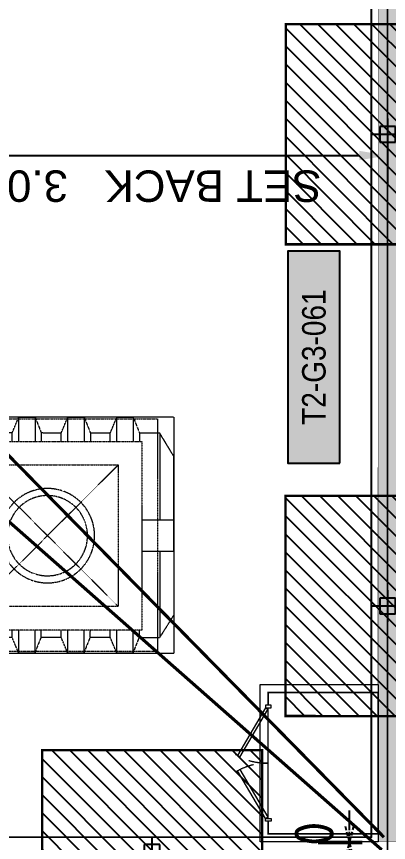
# Model space of a CAD drawing. Header units: centimetres. Extents: x -6122352 to 7132207, y -1694241 to 1947892.
# Drawn here: x 198910 to 201279, y -108418 to -103165 of the extents above; entities that cross this region are included whole.
import ezdxf
from ezdxf.enums import TextEntityAlignment as Align

# ---------------------------------------------------------------- set-up
doc = ezdxf.new("R2010")
doc.units = ezdxf.units.CM
doc.header["$MEASUREMENT"] = 0
doc.header["$PDMODE"] = 66
doc.header["$PDSIZE"] = 100
for name, pattern in [('2. HG-ST XR COL 3A (5V 7V 9V 11V - GF (4M & 5D-E)$0$HIDDEN', [0.375, 0.25, -0.125]), ('HIDDEN', [0.375, 0.25, -0.125]), ('LTH-4G-M-XR-GROUND FLOOR PLAN$0$HIDDEN2', [0.1875, 0.125, -0.0625])]:
    doc.linetypes.add(name, pattern=pattern)
doc.layers.add('08-Compound Wall-2', color=6, linetype='Continuous', lineweight=25, true_color=0xff00ff)
doc.layers.add('23585-XR-AR-DAMAC PLOT LIMITS$0$1-End units', color=7, linetype='Continuous', lineweight=5, true_color=0xf8991e)
for name, color, linetype in [('@MI-FOOTINGS', 7, 'Continuous'), ('@MI-REF LAYER', 7, 'Continuous'), ('@MI-TYPE-02', 6, 'Continuous'), ('CTECH-Text 2.5mm', 2, 'Continuous'), ('PANEL-TAGS', 7, 'Continuous'), ('VD-WS-TEXT', 8, 'Continuous'), ('VD-WS-WATER TANK', 7, 'Continuous')]:
    doc.layers.add(name, color=color, linetype=linetype)
doc.layers.add('A-ANNO-TEXT', color=3, linetype='Continuous', lineweight=25)
doc.layers.add('LTH-4G-M-XR-GROUND FLOOR PLAN$0$1717 X Water Tank Location_5B$0$00 Line 2', color=6, linetype='Continuous', lineweight=13)
doc.layers.add('LTH-4G-M-XR-GROUND FLOOR PLAN$0$PDF_Geometry', color=7, linetype='Continuous', true_color=0xcccccc)
doc.styles.add('DIMTEXT', font='romans.shx', dxfattribs={"width": 0.8})
doc.styles.add('PANELTAG_STYLE', font='arial.ttf')
doc.styles.add('Schueco-BEMSTIL', font='isocpeur.ttf', dxfattribs={"width": 0.9})
doc.styles.get("Standard").update_dxf_attribs({"font": 'arial.ttf'})
doc.dimstyles.new('DIM-25', dxfattribs={"dimscale": 25, "dimtxt": 2.5, "dimasz": 2.5, "dimexe": 1.25, "dimexo": 0.625, "dimgap": 1, "dimtad": 1, "dimdec": 0, "dimdsep": 46, "dimtxsty": 'DIMTEXT', "dimblk": 'AROW', "dimcen": 2.5, "dimse1": 1, "dimse2": 1, "dimclrd": 1, "dimclre": 1, "dimclrt": 2, "dimadec": 0, "dimazin": 0, "dimtfac": 1, "dimtdec": 0, "dimtmove": 0, "dimatfit": 3, "dimfxl": 1, "dimarcsym": 0})
doc.dimstyles.new('MI- JWC-TXT-2.5 MM', dxfattribs={"dimscale": 1.5, "dimtxt": 2.5, "dimasz": 1, "dimexe": 2, "dimexo": 1, "dimgap": 1, "dimtad": 1, "dimdec": 0, "dimdsep": 46, "dimtxsty": 'Schueco-BEMSTIL', "dimblk": 'OPEN30', "dimcen": 0, "dimdle": 2, "dimclrd": 140, "dimclre": 8, "dimclrt": 40, "dimadec": 0, "dimazin": 2, "dimtfac": 1, "dimtdec": 0, "dimtix": 1, "dimtmove": 2, "dimatfit": 3, "dimldrblk": 'OPEN', "dimfxl": 2, "dimlwd": -1, "dimlwe": -1, "dimarcsym": 0})
doc.dimstyles.get("Standard").update_dxf_attribs({"dimtxt": 5, "dimasz": 0.5, "dimexe": 0.18, "dimexo": 0.0625, "dimgap": 0.09, "dimtad": 0, "dimtih": 1, "dimtoh": 1, "dimdec": 0, "dimzin": 0, "dimdsep": 46, "dimtxsty": 'Standard', "dimcen": 0.09, "dimadec": 0, "dimazin": 0, "dimtfac": 1, "dimtdec": 0, "dimtofl": 0, "dimtmove": 0, "dimatfit": 3, "dimfxl": 1, "dimtolj": 1, "dimtzin": 0, "dimarcsym": 0})

# ---------------------------------------------------------------- blocks, each defined once
blk = doc.blocks.new('23585-XR-AR-BOUNDARY WALLS AND SETBACKS')
at = {"layer": '08-Compound Wall-2'}
blk.add_lwpolyline([(496545.2942134548, 2768939.473959669), (496562.9158801445, 2768923.328117771), (496568.9635689847, 2768929.928655439), (496573.0169715791, 2768934.352258272), (496577.0705717183, 2768938.776058423), (496581.1239700586, 2768943.199856612), (496585.1773700582, 2768947.623656611), (496589.2307700578, 2768952.047456612), (496593.2841700584, 2768956.471256611), (496597.3375700579, 2768960.895056612), (496601.3909715799, 2768965.318658272), (496607.5050130368, 2768971.991327045), (496589.8835430788, 2768988.137370344)], dxfattribs=at)
blk = doc.blocks.new('A$C9d9485f6')
at = {"layer": 'A-ANNO-TEXT', "rotation": 312.4881850805905}
blk.add_blockref('23585-XR-AR-BOUNDARY WALLS AND SETBACKS', (-2377088.534775567, -1504219.252137818), dxfattribs=at)
blk = doc.blocks.new('23585-XR-AR-DAMAC PLOT LIMITS')
at = {"layer": '23585-XR-AR-DAMAC PLOT LIMITS$0$1-End units', "color": 251, "true_color": 0x636466}
for points in [[(496607.6463000001, 2768971.997500001), (496589.9511000002, 2768988.211100001), (496596.1328999996, 2768994.9575), (496613.8277000003, 2768978.743899999)], [(496601.4647000004, 2768965.2511), (496583.7697000001, 2768981.4649), (496589.9511000002, 2768988.211100001), (496607.6463000001, 2768971.997500001)]]:
    blk.add_lwpolyline(points, close=True, dxfattribs=at)
blk = doc.blocks.new('A$Cf093b529')
at = {"layer": 'A-ANNO-TEXT'}
blk.add_blockref('23585-XR-AR-DAMAC PLOT LIMITS', (-495391.9901121984, -2768603.441896566), dxfattribs=at)
blk = doc.blocks.new('A$Cd086fac5')
at = {"color": 1, "true_color": 0xeb0000, "const_width": 0.007999999999999997}
blk.add_lwpolyline([(45.14781721727923, 0.0001981779932975769), (39.14809495629743, 0.0001858281902968884), (33.14809012319893, 0.0001858279574662447), (27.14808528870344, 0.0001858258619904518), (21.14808045653626, 0.0001858251634985209), (15.1480756229721, 0.0001858228351920843), (9.148070790339261, 0.0001858219038695097), (0.0007126121781766415, 0.0003956460859626532), (0, 24.00030455924571), (9.148218244779855, 24.00034026848152), (15.14822307648137, 24.00034026918001), (21.14822791097686, 24.00034027267247), (27.14808528358117, 24.00020515965298), (33.14822523109615, 24.00005770241842), (39.14823006419465, 24.00005770241842), (45.14808743773028, 23.9999225914944), (54.29814857942984, 24.0000193330925), (54.29814858501777, -4.656612873077393e-10)], close=True, dxfattribs=at)
blk = doc.blocks.new('AROW')
at = {"color": 1, "ltscale": 100}
for p, q in [((0, 0), (-3, 0)), ((-1.455191522836685e-11, -1), (-1.455191522836685e-11, 1))]:
    blk.add_line(p, q, dxfattribs=at)
blk.add_solid([(-1.279999999998836, 0.2133333333331393), (-1.279999999998836, -0.2133333333331393), (0, 0)], dxfattribs=at)
blk = doc.blocks.new('*D426')
at = {"layer": 'CTECH-Text 2.5mm', "color": 8, "lineweight": -2, "ltscale": 10, "transparency": 16777216}
blk.add_line((0.1000000000465661, -0.1673677310562148), (0.8999999999534338, -0.1673677310562148), dxfattribs=at)
at = {"layer": 'Defpoints', "color": 0, "ltscale": 10, "transparency": 16777216}
for p in [(0.05000000004656613, 2.504093572497368e-07), (0.9499999999534339, 4.757888382067517e-06), (0.9499999999534339, -0.1673677310562148)]:
    blk.add_point(p, dxfattribs=at)
at = {"layer": 'CTECH-Text 2.5mm', "color": 8, "lineweight": -2, "ltscale": 10, "transparency": 16777216, "xscale": 0.05, "yscale": 0.05, "zscale": 0.05, "rotation": 180}
blk.add_blockref('AROW', (0.05000000004656612, -0.1673677310562148), dxfattribs=at)
at = {"layer": 'CTECH-Text 2.5mm', "color": 8, "lineweight": -2, "ltscale": 10, "transparency": 16777216, "xscale": 0.05, "yscale": 0.05, "zscale": 0.05}
blk.add_blockref('AROW', (0.9499999999534339, -0.1673677310562148), dxfattribs=at)
at = {"layer": 'CTECH-Text 2.5mm', "color": 8, "ltscale": 10, "transparency": 16777216, "insert": (0.5, -0.1123677310562148), "char_height": 0.09, "attachment_point": 5, "style": 'DIMTEXT'}
blk.add_mtext('900', dxfattribs=at)
blk = doc.blocks.new('*D425')
at = {"layer": 'CTECH-Text 2.5mm', "color": 8, "lineweight": -2, "ltscale": 10, "transparency": 16777216}
blk.add_line((0.8453000504635987, -0.6499952435726302), (0.8453000504635986, -0.04999524211161797), dxfattribs=at)
at = {"layer": 'Defpoints', "color": 0, "ltscale": 10, "transparency": 16777216}
for p in [(0.8453000504635986, 4.757888382050682e-06), (0.9499999999534343, 4.757888382067519e-06), (0.9500035058008511, -0.6999952435726302)]:
    blk.add_point(p, dxfattribs=at)
at = {"layer": 'CTECH-Text 2.5mm', "color": 8, "lineweight": -2, "ltscale": 10, "transparency": 16777216, "xscale": 0.05, "yscale": 0.05, "zscale": 0.05}
for p, rotation in [((0.8453000504635986, 4.757888382050682e-06), 90), ((0.8453000504635987, -0.6999952435726302), 270)]:
    blk.add_blockref('AROW', p, dxfattribs=dict(at, rotation=rotation))
at = {"layer": 'CTECH-Text 2.5mm', "color": 8, "ltscale": 10, "transparency": 16777216, "insert": (0.7903000504635983, -0.3499952428421242), "char_height": 0.09, "attachment_point": 5, "rotation": 90, "style": 'DIMTEXT'}
blk.add_mtext('700', dxfattribs=at)
blk = doc.blocks.new('WATER TANK-5G')
at = {"layer": 'VD-WS-WATER TANK', "color": 8, "linetype": 'HIDDEN', "lineweight": 0}
for p, q in [((-1250.001134479477, 750), (-1250.001134479477, -750)), ((-1250.001134479477, 750), (1250.001134479473, 750.0000000000073)), ((1250.001134479473, -750), (1250.001134479473, 750.0000000000073)), ((-1250.001134479477, 506.4072882397741), (-1159.487943448941, 649.9912085523538)), ((-1030.317381363468, 650.118273375927), (-1159.487943448941, 649.9912085523538)), ((-1030.33501070099, 650.0762170843009), (-1159.487943448028, 649.9912085537726)), ((-1159.487943448046, 104.2622760417398), (-1159.487943448046, 649.9912085537726)), ((-717.8173813634676, 650.3836400512264), (-846.9879434489412, 650.2565752276532)), ((-534.4881051635202, 650.3415837596003), (-405.3350107009901, 650.3415837596003)), ((-92.8350107009901, 650.2726107480521), (-221.9875152446839, 650.0289267772132)), ((219.6649892990063, 650.341583759604), (90.51189483647977, 650.341583759604)), ((532.1649892990099, 650.341583759604), (403.0118948364761, 650.341583759604)), ((844.6649892990099, 650.2327025967206), (715.5119202089954, 649.9890175606997)), ((1030.317381363468, 650.118273375927), (1159.487943448941, 649.9912085523538)), ((1030.33501070099, 650.0762170843009), (1159.487943448028, 649.9912085537726)), ((1159.487943448046, 104.2622760417398), (1159.487943448046, 649.9912085537726)), ((1250.001134479477, 506.4072882397704), (1159.487943448941, 649.9912085523538)), ((-1250.001134479477, 6.407288239774061), (-1250.001134479477, 506.4072882397741)), ((1250.001134479477, 6.407288239770423), (1250.001134479477, 506.4072882397704)), ((1250.001134479477, 6.407288239770423), (1250.001134479477, 506.4072882397704)), ((-1250.001134479477, 104.2622760417398), (-1250.001134479477, -97.85498780196576)), ((1250.001134479477, 104.2622760417398), (1250.001134479477, -97.85498780196576)), ((-1250.001134479477, 0), (-1250.001134479477, -500)), ((1250.001134479477, 0), (1250.001134479477, -500)), ((1250.001134479477, 0), (1250.001134479477, -500)), ((-1159.487943448941, -649.9666942819531), (-1159.487943448941, -97.85498780196576)), ((1159.487943448941, -649.4147271805778), (1159.487943448941, -97.85498780196576)), ((-1250.001134479477, -500), (-1159.487943448941, -649.9666942819531)), ((1250.001134479477, -500), (1159.487943448941, -649.4147271805778)), ((-1030.223625636183, -649.9259563589003), (-1159.487943448941, -649.9666942819531)), ((-717.8350107009901, -649.6186603031856), (-844.7006966823719, -649.7434578247448)), ((-532.1672582579631, -649.658416240407), (-405.3350107009901, -649.658416240407)), ((-92.80631768378589, -649.7273351141848), (-219.6666766012822, -649.9666942819567)), ((219.7076385924483, -649.7608572367899), (92.83288166340208, -649.7608572367899)), ((532.1649892990099, -649.4191101129363), (405.3327417420296, -649.6584162404033)), ((532.309836432134, -650.0063302019917), (532.1649892990099, -650.0066034984702)), ((844.6644062974592, -648.9922756636443), (717.8321587404789, -649.2315817911112)), ((1159.487943448941, -649.4147271805778), (1030.332741742033, -649.6584162404033)), ((1250.001134479473, -750), (-1250.001134479477, -750))]:
    blk.add_line(p, q, dxfattribs=at)
at = {"layer": 'VD-WS-WATER TANK', "color": 8, "linetype": 'HIDDEN', "lineweight": 0, "ltscale": 0.2}
for p, q in [((-5.37315663082699, 453.5452278794874), (894.6268433691729, -446.4547721205125)), ((894.626843369173, 453.5452278794874), (-5.373156630826884, -446.4547721205125))]:
    blk.add_line(p, q, dxfattribs=at)
at = {"layer": 'VD-WS-WATER TANK', "color": 8, "linetype": 'HIDDEN', "lineweight": 0}
for points in [[(-885.4456683969838, 104.2622760417325), (-886.4425025576202, 750.0000000000036), (-988.5597664013294, 750.0000000000036), (-1030.33501070099, 650.3415837596003), (-1030.33501070099, 104.2622760417325)], [(-988.5597664013294, 750.0000000000036), (-988.5597664013294, 104.2622760417325)], [(-846.0192791284171, 104.2622760417325), (-846.9881051635202, 650.3415837596003), (-886.4425025576202, 750.0000000000036)], [(-572.9456683969838, 104.2622760417362), (-573.9425025576202, 750.0000000000036), (-676.0597664013294, 750.0000000000036), (-717.8350107009901, 650.3415837596003), (-717.8350107009901, 104.2622760417362)], [(-676.0597664013294, 750.0000000000036), (-676.0597664013294, 104.2622760417362)], [(-533.5192791284171, 104.2622760417362), (-534.4881051635202, 650.3415837596003), (-573.9425025576202, 750.0000000000036)], [(-260.4456683969838, 104.2622760417362), (-261.4425025576202, 750.0000000000036), (-363.5597664013294, 750.0000000000036), (-405.3350107009901, 650.3415837596003), (-405.3350107009901, 104.2622760417362)], [(-363.5597664013294, 750.0000000000036), (-363.5597664013294, 104.2622760417362)], [(-221.0192791284171, 104.2622760417362), (-221.9881051635202, 650.3415837596003), (-261.4425025576202, 750.0000000000036)], [(51.26144853215979, 603.5452278794874), (51.05749744237983, 750.0000000000073), (-51.0597664013294, 750.0000000000073), (-92.8350107009901, 650.341583759604), (-92.8350107009901, 603.5452278794874)], [(-51.0597664013294, 750.0000000000073), (-51.0597664013294, 603.5452278794874)], [(90.57860255815893, 603.5452278794874), (90.51189483647977, 650.341583759604), (51.05749744237983, 750.0000000000073)], [(363.7614485321561, 603.5452278794874), (363.5574974423762, 750.0000000000073), (261.440233598667, 750.0000000000073), (219.6649892990063, 650.341583759604), (219.6649892990063, 603.5452278794874)], [(261.440233598667, 750.0000000000073), (261.440233598667, 603.5452278794874)], [(403.0786025581553, 603.5452278794874), (403.0118948364761, 650.341583759604), (363.5574974423762, 750.0000000000073)], [(676.2621950155126, 603.5452278794874), (676.0574974423798, 750.0000000000073), (573.9402335986706, 750.0000000000073), (532.1649892990099, 650.341583759604), (532.1649892990099, 603.5452278794874)], [(573.9402335986706, 750.0000000000073), (573.9402335986706, 603.5452278794874)], [(715.578602558159, 603.5452278794874), (715.5118948364798, 650.341583759604), (676.0574974423798, 750.0000000000073)], [(988.7835816781612, 603.5452278794874), (988.5574974423798, 750.0000000000073), (886.4402335986706, 750.0000000000073), (844.6649892990099, 650.341583759604), (844.6649892990099, 603.5452278794874)], [(886.4402335986706, 750.0000000000073), (886.4402335986706, 603.5452278794874)], [(1028.094918542531, 603.5452278794874), (1028.01189483648, 650.341583759604), (988.5574974423798, 750.0000000000073)], [(-155.373156630827, 104.2622760417398), (-1250.001134479477, 104.2622760417398), (-1250.001134479477, -97.85498780196576), (-155.373156630827, -97.85498780196576)], [(1044.626843369173, -97.85498780196576), (1250.001134479473, -97.85498780196576), (1250.001134479473, 104.2622760417398), (1044.626843369173, 104.2622760417398)], [(-1030.33501070099, -97.85498780197304), (-1030.33501070099, -649.658416240407), (-988.5597664013294, -750.0000000000036), (-884.1216556521795, -750.0000000000036), (-844.6672582579631, -649.658416240407), (-845.6347846805875, -97.85498780197304)], [(-988.5597664013294, -97.85498780197304), (-988.5597664013294, -750.0000000000036)], [(-884.1216556521795, -750.0000000000036), (-885.1173801805053, -97.85498780197304)], [(-717.8350107009901, -97.8549878019694), (-717.8350107009901, -649.658416240407), (-676.0597664013294, -750.0000000000036), (-571.6216556521795, -750.0000000000036), (-532.1672582579631, -649.658416240407), (-533.1347846805875, -97.8549878019694)], [(-676.0597664013294, -97.8549878019694), (-676.0597664013294, -750.0000000000036)], [(-571.6216556521795, -750.0000000000036), (-572.6173801805053, -97.8549878019694)], [(-405.3350107009901, -97.8549878019694), (-405.3350107009901, -649.658416240407), (-363.5597664013294, -750.0000000000036), (-259.1216556521795, -750.0000000000036), (-219.6672582579631, -649.658416240407), (-220.6347846805875, -97.8549878019694)], [(-363.5597664013294, -97.8549878019694), (-363.5597664013294, -750.0000000000036)], [(-259.1216556521795, -750.0000000000036), (-260.1173801805053, -97.8549878019694)], [(-92.8350107009901, -596.4547721205126), (-92.8350107009901, -649.6584162404033), (-51.0597664013294, -750), (53.37834434781689, -750), (92.83274174203325, -649.6584162404033), (92.76007233241864, -596.4547721205126)], [(-51.0597664013294, -596.4547721205126), (-51.0597664013294, -750)], [(53.37834434781689, -750), (53.17005371042653, -596.4547721205126)], [(219.6649892990063, -596.4547721205126), (219.6649892990063, -649.6584162404033), (261.440233598667, -750), (365.8783443478133, -750), (405.3327417420296, -649.6584162404033), (405.260072332415, -596.4547721205126)], [(261.440233598667, -596.4547721205126), (261.440233598667, -750)], [(365.8783443478133, -750), (365.6700537104251, -596.4547721205126)], [(532.1649892990099, -596.4547721205126), (532.1649892990099, -649.6584162404033), (573.9402335986706, -750), (678.3783443478205, -750), (717.8327417420369, -649.6584162404033), (717.7600723324223, -596.4547721205126)], [(573.9402335986706, -596.4547721205126), (573.9402335986706, -750)], [(678.3783443478205, -750), (678.1694037942582, -596.4547721205126)], [(844.6649892990063, -596.4547721205126), (844.6649892990063, -649.6584162404033), (886.440233598667, -750), (990.8783443478169, -750), (1030.332741742033, -649.6584162404033), (1030.239455022863, -596.4547721205126)], [(886.440233598667, -596.4547721205126), (886.440233598667, -750)], [(990.8783443478169, -750), (990.6439045426397, -596.4547721205126)]]:
    blk.add_lwpolyline(points, dxfattribs=at)
at = {"layer": 'VD-WS-WATER TANK', "color": 8, "linetype": 'HIDDEN', "lineweight": 0, "ltscale": 0.2}
for points in [[(-255.373156630827, -739.6584162404033), (1144.626843369173, -739.6584162404033), (1144.626843369173, 740.341583759604), (-255.373156630827, 740.341583759604)], [(-155.373156630827, -596.4547721205126), (1044.626843369173, -596.4547721205126), (1044.626843369173, 603.5452278794874), (-155.373156630827, 603.5452278794874)], [(-5.373156630826998, -446.4547721205126), (894.626843369173, -446.4547721205126), (894.626843369173, 453.5452278794874), (-5.373156630826998, 453.5452278794874)]]:
    blk.add_lwpolyline(points, close=True, dxfattribs=at)
at = {"layer": 'VD-WS-WATER TANK', "color": 8, "linetype": 'HIDDEN', "lineweight": 0}
for radius in [300, 255]:
    blk.add_circle((444.626843369173, 3.545227879487356), radius, dxfattribs=at)
blk = doc.blocks.new('*D438')
at = {"color": 0, "lineweight": -2, "transparency": 16777216}
for p, q in [((494371.0673671335, 2767879.889096236), (494371.0673671335, 2767880.219745553)), ((494374.0672270683, 2767879.864714728), (494374.0672270683, 2767880.219745553)), ((494373.8872270683, 2767880.039745553), (494371.2473671335, 2767880.039745553))]:
    blk.add_line(p, q, dxfattribs=at)
at = {"color": 0, "transparency": 16777216}
for points in [[(494371.2473671335, 2767880.069745553), (494371.2473671335, 2767880.009745553), (494371.0673671335, 2767880.039745553)], [(494373.8872270683, 2767880.069745553), (494373.8872270683, 2767880.009745553), (494374.0672270683, 2767880.039745553)]]:
    blk.add_solid(points, dxfattribs=at)
at = {"layer": 'Defpoints', "color": 0, "transparency": 16777216}
for p in [(494371.0673671335, 2767880.039745553), (494371.0673671335, 2767879.826596236), (494374.0672270683, 2767879.802214728)]:
    blk.add_point(p, dxfattribs=at)
at = {"color": 0, "transparency": 16777216, "insert": (494372.5672971009, 2767880.233224407), "char_height": 0.2, "attachment_point": 5}
blk.add_mtext('\\A1;SET BACK   3.00', dxfattribs=at)
blk = doc.blocks.new('*D444')
at = {"color": 0, "lineweight": -2, "transparency": 16777216}
for p, q in [((494317.2310000072, 2767879.441288424, 5.55048642961565e-09), (494317.2310000072, 2767879.779324942, 5.55048642961565e-09)), ((494320.2308831258, 2767879.42447154, 5.55048642961565e-09), (494320.2308831258, 2767879.779324942, 5.55048642961565e-09)), ((494320.0508831258, 2767879.599324942, 5.55048642961565e-09), (494317.4110000072, 2767879.599324942, 5.55048642961565e-09))]:
    blk.add_line(p, q, dxfattribs=at)
at = {"color": 0, "transparency": 16777216}
for points in [[(494317.4110000072, 2767879.629324941, 5.55048642961565e-09), (494317.4110000072, 2767879.569324942, 5.55048642961565e-09), (494317.2310000072, 2767879.599324942, 5.55048642961565e-09)], [(494320.0508831258, 2767879.629324941, 5.55048642961565e-09), (494320.0508831258, 2767879.569324942, 5.55048642961565e-09), (494320.2308831258, 2767879.599324942, 5.55048642961565e-09)]]:
    blk.add_solid(points, dxfattribs=at)
at = {"layer": 'Defpoints', "color": 0, "transparency": 16777216}
for p in [(494317.2310000072, 2767879.599324942, 5.55048642961565e-09), (494317.2310000072, 2767879.378788424, -1.240235018796274e-08), (494320.2308831258, 2767879.36197154)]:
    blk.add_point(p, dxfattribs=at)
at = {"color": 0, "transparency": 16777216, "insert": (494318.7309415665, 2767879.792803796, 5.55048642961565e-09), "char_height": 0.2, "attachment_point": 5}
blk.add_mtext('\\A1;SET BACK   3.00', dxfattribs=at)
blk = doc.blocks.new('T2-FOOTING PLAN')
at = {"layer": '@MI-FOOTINGS', "transparency": 33554679}
h = blk.add_hatch(dxfattribs=at)
h.set_pattern_fill('ANSI31', color=8, scale=650)
h.set_pattern_definition([(45, (0, 0), (-57.45242597140699, 57.45242597140699), [])])
h.paths.add_polyline_path([(-700, 650), (700, 650), (700, -650), (-700, -650)])
at = {"layer": '@MI-FOOTINGS', "color": 160, "true_color": 0x3340f0, "const_width": 15}
blk.add_lwpolyline([(-700, 650), (700, 650), (700, -650), (-700, -650)], close=True, dxfattribs=at)
at = {"layer": '@MI-FOOTINGS', "color": 30}
blk.add_point((0, 0), dxfattribs=at)
blk = doc.blocks.new('T2-PARTITION WALL')
at = {"layer": '@MI-TYPE-02'}
h = blk.add_hatch(color=256, dxfattribs=at)
h.dxf.hatch_style = 1
h.paths.add_polyline_path([(-71.02508106571622, -42098.55009387963), (-68.87369340774603, -48000.4032188518), (51.12629905209178, -48000.44575863145), (48.97491139412159, -42098.59263365931)])
h.paths.add_polyline_path([(-68.89454710215796, -36088.55047151487), (-71.02153608424123, -42088.55009450795), (48.97845637565479, -42088.5926342876), (51.10544535767986, -36088.59301129446)])
h.paths.add_polyline_path([(-66.7640131386579, -30078.55084915002), (-68.89100212074118, -36078.55047214316), (51.10899033915484, -36078.59301192281), (53.23597932123812, -30078.59338892964)])
h.paths.add_polyline_path([(-64.63347917504143, -24068.55122678523), (-66.7604681570665, -30068.55084977832), (53.23952430277131, -30068.59338955799), (55.36651328485459, -24068.59376656482)])
h.paths.add_polyline_path([(-64.59134481713409, -23929.04480615037), (-63.51631047029514, -17929.04490245861), (56.48368760355515, -17929.06640314552), (55.40865325671621, -23929.06630683731)])
h.paths.add_polyline_path([(-63.51451874629129, -17919.04490261909), (-62.43948439945234, -11919.04499892736), (57.56051367439795, -11919.0664996143), (56.48547932755901, -17919.06640330606)])
h.paths.add_polyline_path([(-62.43769267533207, -11909.04499908781), (-61.36265832849313, -5909.045095396083), (58.63733974535717, -5909.066596083023), (57.56230539846001, -11909.06649977478)])
h.paths.add_polyline_path([(-61.36086660448927, -5899.04509555659), (-60.01430928823538, 0.01075290745939128), (59.98568878561491, -0.01074777948088013), (58.63913146936102, -5899.066596243531)])
at = {"layer": '@MI-TYPE-02', "const_width": 2.5}
blk.add_lwpolyline([(-64.59134481713409, -23929.04480615037), (-63.51631047029514, -17929.04490245861), (56.48368760355515, -17929.06640314552), (55.40865325671621, -23929.06630683731)], close=True, dxfattribs=at)
at = {"layer": '@MI-FOOTINGS', "rotation": 89.98973417812736}
for p in [(-2.181055630207993, -19429.05590329447), (-2.720088596222922, -22429.05590164306)]:
    blk.add_blockref('T2-FOOTING PLAN', p, dxfattribs=at)
blk = doc.blocks.new('G10-REAR PARTITION LEFT EXTD')
at = {"layer": '@MI-FOOTINGS', "xscale": -1, "rotation": 0.01015602854542941}
blk.add_blockref('T2-FOOTING PLAN', (64672.99883714877, 10.66005675075576), dxfattribs=at)
blk = doc.blocks.new('_Open30')
at = {"color": 0, "linetype": 'ByBlock', "lineweight": -2}
for p, q in [((-1, 0.26794919), (0, 0)), ((0, 0), (-1, -0.26794919)), ((0, 0), (-1, 0))]:
    blk.add_line(p, q, dxfattribs=at)
blk = doc.blocks.new('*D1669')
at = {"layer": 'Defpoints', "color": 0, "linetype": '2. HG-ST XR COL 3A (5V 7V 9V 11V - GF (4M & 5D-E)$0$HIDDEN', "transparency": 16777216}
for p in [(201030.0660504109, -108423.8282910143), (201211.9654909802, -108423.8282910143), (201211.9688850748, -108413.8422530124)]:
    blk.add_point(p, dxfattribs=at)
at = {"layer": 'PANEL-TAGS', "color": 140, "linetype": '2. HG-ST XR COL 3A (5V 7V 9V 11V - GF (4M & 5D-E)$0$HIDDEN', "transparency": 16777216}
for p, q in [((201030.0660504109, -108313.8422530124), (201030.0660504109, -108213.8422530124)), ((201030.0660504109, -108413.8422530124), (201030.0660504109, -108423.8282910143)), ((201030.0660504109, -108523.8282910143), (201030.0660504109, -108623.8282910143))]:
    blk.add_line(p, q, dxfattribs=at)
at = {"layer": 'PANEL-TAGS', "color": 8, "transparency": 16777216}
blk.add_line((201111.9688850748, -108413.8422530124), (200830.0660504109, -108413.8422530124), dxfattribs=at)
at = {"layer": 'PANEL-TAGS', "color": 8, "linetype": '2. HG-ST XR COL 3A (5V 7V 9V 11V - GF (4M & 5D-E)$0$HIDDEN', "transparency": 16777216}
blk.add_line((201111.9654909802, -108423.8282910143), (200830.0660504109, -108423.8282910143), dxfattribs=at)
at = {"layer": 'PANEL-TAGS', "color": 140, "linetype": '2. HG-ST XR COL 3A (5V 7V 9V 11V - GF (4M & 5D-E)$0$HIDDEN', "transparency": 16777216, "xscale": 100, "yscale": 100, "zscale": 100}
for p, rotation in [((201030.0660504109, -108413.8422530124), 270), ((201030.0660504109, -108423.8282910143), 90)]:
    blk.add_blockref('_Open30', p, dxfattribs=dict(at, rotation=rotation))
at = {"layer": 'PANEL-TAGS', "color": 40, "linetype": '2. HG-ST XR COL 3A (5V 7V 9V 11V - GF (4M & 5D-E)$0$HIDDEN', "transparency": 16777216, "insert": (200805.0660504108, -108418.8352720134), "char_height": 250, "attachment_point": 5, "rotation": 90, "style": 'Schueco-BEMSTIL'}
blk.add_mtext('10', dxfattribs=at)
blk = doc.blocks.new('_Open')
at = {"color": 0, "linetype": 'ByBlock', "lineweight": -2}
for p, q in [((-1, 0.1666666666666667), (0, 0)), ((-1, -0.1666666666666667), (0, 0)), ((0, 0), (-1, 0))]:
    blk.add_line(p, q, dxfattribs=at)
blk = doc.blocks.new('PANELTAG')
at = {"layer": 'PANEL-TAGS', "color": 1}
blk.add_lwpolyline([(-13.49999999999989, -3.300000000000182), (13.50000000000011, -3.300000000000182), (13.50000000000011, 3.299999999999727), (-13.49999999999989, 3.299999999999727)], close=True, dxfattribs=at)
at = {"layer": 'PANEL-TAGS', "color": 40, "true_color": 0xffd700}
blk.add_solid([(-13.49999999999989, -3.300000000000182), (13.50000000000011, -3.300000000000182), (-13.49999999999989, 3.299999999999727), (13.50000000000011, 3.299999999999727)], dxfattribs=at)
at = {"layer": 'PANEL-TAGS', "color": 5, "style": 'PANELTAG_STYLE', "width": 0.85}
blk.add_attdef('TAGNO', text='', height=3, dxfattribs=at).set_placement((1.13686837721616e-13, -4.547473508864641e-13), align=Align.MIDDLE)
blk = doc.blocks.new('M3 REF WITH TABLES')
at = {"color": 1}
for points, const_width in [([(132.5558353295783, 144.6112490873784), (132.6587225483381, 139.431812572293), (142.4218501051073, 130.4623964391649), (142.1717693423852, 130.1856157686561), (142.4218501051073, 130.4623964391649), (144.8066204876523, 128.3035421972163), (150.1558622602024, 128.4961073896848)], 0.01999999999999999), ([(150.205946641101, 128.4317175084725), (146.4893651941093, 128.0285748476163), (123.299064669176, 102.7194816619158), (121.3066007388406, 104.5475220000371), (123.299064669176, 102.7194816619158), (105.6650739989127, 83.47435318119824), (105.5925103422487, 79.76300930185243)], 0.02)]:
    blk.add_lwpolyline(points, dxfattribs=dict(at, const_width=const_width))
blk = doc.blocks.new('A$C105233b1')
at = {"layer": 'LTH-4G-M-XR-GROUND FLOOR PLAN$0$1717 X Water Tank Location_5B$0$00 Line 2', "color": 8, "linetype": 'Continuous'}
blk.add_lwpolyline([(0.8683480295585468, -0.6999956521904096, 0.009999999999999998, 0.009999999999999998, 0), (0.9500035058008507, -0.69999524357263, 0.009999999999999998, 0.009999999999999998, 0), (0.9499999999534339, 4.757894203066826e-06, 0.009999999999999998, 0.009999999999999998, 0), (0.05000000004656613, 2.504093572497368e-07, 0.009999999999999998, 0.009999999999999998, 0), (0.05000350577756763, -0.6999997495440766, 0.009999999999999998, 0.009999999999999998, 0), (0.1308480319567025, -0.6999993450008333, 0, 0, 0)], format="xyseb", dxfattribs=at)
at = {"layer": 'LTH-4G-M-XR-GROUND FLOOR PLAN$0$PDF_Geometry', "color": 8, "lineweight": 5}
for points in [[(1.000003756256774, -0.7499949933262542), (1, 5.008303560316563e-06), (0, 0), (3.756256774067879e-06, -0.7499999997671694), (1.000003756256774, -0.7499949933262542)], [(0.1480355319799855, -0.6999992586788721), (0.8511605295352638, -0.6999957382795401)]]:
    blk.add_lwpolyline(points, dxfattribs=at)
for points in [[(0.1480356180109084, -0.7171867598081008), (0.1480354380328208, -0.6812492597964592), (0.1308479380095378, -0.6812493458855897), (0.1308481179876253, -0.7171868458972313)], [(0.8511606156826019, -0.7171832383610308), (0.8511604355880991, -0.6812457383493893), (0.8683479356113821, -0.6812456522602588), (0.8683481155894697, -0.7171831522719003)], [(0.4512238400056958, -0.8951855450868607), (0.4605987617978826, -0.8795604981132783), (0.1574105398030952, -0.7015617128345184), (0.1480356180109084, -0.7171867598081008)], [(0.5479741765884683, -0.8951850605080836), (0.5385990983340889, -0.8795601074816659), (0.8417855374282226, -0.7015582852764055), (0.8511606156826019, -0.7171832383610308)]]:
    blk.add_lwpolyline(points, close=True, dxfattribs=at)
at = {"layer": 'LTH-4G-M-XR-GROUND FLOOR PLAN$0$PDF_Geometry', "color": 8, "linetype": 'LTH-4G-M-XR-GROUND FLOOR PLAN$0$HIDDEN2', "lineweight": 5}
for centre, start, end in [((0.1480356180109084, -0.7171867598081008), 327.1409788454905, 2.802411848283426), ((0.8511606156826019, -0.7171832383610308), 177.1981623972044, 212.8595974648633)]:
    blk.add_arc(centre, 0.3515773961808322, start, end, dxfattribs=at)
at = {"layer": 'CTECH-Text 2.5mm', "ltscale": 10}
dim = blk.add_linear_dim(base=(0.9499999999534339, -0.1673677310562148), p1=(0.05000000004656613, 2.504093572497368e-07), p2=(0.9499999999534339, 4.757888382067517e-06), dimstyle='DIM-25', override={"dimscale": 1, "dimtxt": 0.09, "dimasz": 0.05, "dimgap": 0.01, "dimlfac": 1000, "dimclrd": 8, "dimclre": 8, "dimclrt": 8}, dxfattribs=at)
dim.commit()
dim.dimension.update_dxf_attribs({"geometry": '*D426', "text_midpoint": (0.5, -0.1123677310562148)})
dim = blk.add_linear_dim(base=(0.8453000504635986, 4.757888382050682e-06), p1=(0.9500035058008507, -0.69999524357263), p2=(0.9499999999534339, 4.757888382067517e-06), angle=90, dimstyle='DIM-25', override={"dimscale": 1, "dimtxt": 0.09, "dimasz": 0.05, "dimgap": 0.01, "dimlfac": 1000, "dimclrd": 8, "dimclre": 8, "dimclrt": 8}, dxfattribs=at)
dim.commit()
dim.dimension.update_dxf_attribs({"geometry": '*D425', "text_midpoint": (0.7903000504635983, -0.3499952428421242)})
blk = doc.blocks.new('A$Ceb9e94c1')
at = {"color": 1, "true_color": 0xeb0000, "const_width": 0.002999999999999999, "elevation": -6.17216293373952e-09}
blk.add_lwpolyline([(57.15008996985853, 0.0001124751288443804), (51.1500851358287, 7.498310878872871e-05), (45.15008030319586, 3.749225288629532e-05), (39.15007546870038, 2.328306436538696e-10), (33.15008298167959, 0.000245081027969718), (27.15007814904675, 0.0002075911033898592), (21.15007331501693, 0.0001700981520116329), (15.15006848284975, 0.0001326084602624178), (9.150063649285585, 9.511574171483517e-05), (0.0001499662175774574, 7.631350308656693e-05), (-4.656612873077393e-10, 24.00009564729407), (9.150196255650371, 24.00010210438631), (15.150053629186, 24.00000447989441), (21.15005846368149, 24.00004197331145), (27.15006329584867, 24.0000794630032), (33.15006812987849, 24.00011695548892), (39.15007296251133, 24.00015444681048), (45.15007779700682, 24.00019193906337), (51.15021774265915, 24.0000819703564), (57.15007511759177, 23.99998434912413), (66.30226173065603, 24.00018696463667), (66.30269426945597, 0.0001552847679704428)], close=True, dxfattribs=at)
at = {"linetype": 'Continuous', "xscale": -0.9999999999999998, "rotation": 90.00056989643812}
blk.add_blockref('A$C105233b1', (0.06000043591484427, 23.93009640206583, -6.172162596114524e-09), dxfattribs=at)
at = {"layer": 'VD-WS-TEXT', "xscale": -0.0009999999999999996, "yscale": 0.0009999999999999996, "zscale": 0.001, "rotation": 359.9999650036472}
blk.add_blockref('WATER TANK-5G', (2.610119226388633, 21.98009604262188, -6.172163554865984e-09), dxfattribs=at)
blk = doc.blocks.new('A$C1c81b485')
at = {"color": 1, "true_color": 0xeb0000, "const_width": 0.008}
blk.add_lwpolyline([(46.89693517825799, -23.47969914646819), (40.89721291727619, -23.47971149580553), (34.89720808464335, -23.47971149580553), (28.89720325061353, -23.47971149813384), (22.89719841751503, -23.4797114985995), (16.89719358395087, -23.47971150092781), (10.89718875131803, -23.47971150185913), (1.749830573156942, -23.4795016781427), (1.749117960978765, 0.520407235249877), (10.89733620575862, 0.5204429444856942), (16.8973410379258, 0.5204429454170167), (22.89734587195562, 0.5204429482109845), (28.89720324502559, 0.5203078356571496), (34.89734319207491, 0.5201603784225881), (40.89734802517341, 0.5201603784225881), (46.89720539917471, 0.5200252677313983), (56.0472665404086, 0.5201220088638365), (56.04726654599654, -23.47989732446149)], close=True, dxfattribs=at)
dim = blk.add_linear_dim(base=(53.04740660672542, -3.935758795589209), p1=(56.04726654151455, -4.17328962078318), p2=(53.04740660672542, -4.148908112198114), text='SET BACK   <>', dimstyle='Standard', override={"dimtxt": 0.2, "dimtad": 1, "dimtih": 0, "dimdec": 2})
dim.commit()
dim.dimension.update_dxf_attribs({"geometry": '*D438', "text_midpoint": (54.54733657411998, -3.742279941681772), "insert": (-494318.0199605268, -2767883.975504349)})
blk = doc.blocks.new('A$Cc8c38916')
at = {"color": 1, "true_color": 0xeb0000, "const_width": 0.003, "elevation": -6.17216293373952e-09}
blk.add_lwpolyline([(57.15008997090627, 1.311392617411911), (51.15008513635257, 1.311355125159025), (45.15008030406898, 1.311317634303123), (39.15007546951529, 1.311280142050236), (33.15008298226167, 1.311525223311037), (27.15007814980345, 1.311487732920796), (21.15007331589004, 1.311450240667909), (15.15006848296616, 1.311412750277668), (9.150063649402, 1.311375257559121), (0.0001499663339927793, 1.311356455553323), (0, 25.31137578934431), (9.150196256290656, 25.31138224620372), (15.1500536299427, 25.31128462171182), (21.15005846385611, 25.31132211489603), (27.15006329672178, 25.31135960528627), (33.15006813075161, 25.31139709753916), (39.15007296251133, 25.31143458886072), (45.15007779706502, 25.31147208111361), (51.1502177438233, 25.31136211240664), (57.15007511846488, 25.31126449117437), (66.30226173094707, 25.31146710645407), (66.30269427038729, 1.311435427051038)], close=True, dxfattribs=at)
dim = blk.add_linear_dim(base=(1.608685124665499e-05, 20.8766483720392, 5.55048642961565e-09), p1=(2.999899205460679, 20.63929497078061), p2=(1.608685124665499e-05, 20.65611185412854, -1.240235018796274e-08), text='SET BACK   <>', dimstyle='Standard', override={"dimtxt": 0.2, "dimtad": 1, "dimtih": 0, "dimdec": 2})
dim.commit()
dim.dimension.update_dxf_attribs({"geometry": '*D444', "text_midpoint": (1.499957646185067, 21.07012722594664, 5.55048642961565e-09), "insert": (-494317.2309839203, -2767858.72267657)})

msp = doc.modelspace()

# ---------------------------------------------------------------- linework, layer by layer
at = {"layer": '@MI-REF LAYER', "color": 1, "const_width": 20}
for points in [[(201245.5811576226, -84521.40911758352), (197495.6789529275, -88095.67573450047), (197475.8952565882, -101353.454359305), (197102.878500574, -101355.9895483567), (197475.8952565882, -101353.454359305), (197494.6909813818, -104570.1962103357), (201249.78069571, -108384.7433829229)], [(201236.1275741825, -108465.1678461482), (198428.5180595563, -105996.8018946519), (164101.5578268371, -105990.6781291357), (164103.7941047549, -103286.6738779284), (164101.5578268371, -105990.6781291357), (137999.2097425181, -105986.021595068), (135213.3952181072, -108439.3002809508)]]:
    msp.add_lwpolyline(points, dxfattribs=at)

# ---------------------------------------------------------------- block references
msp.add_blockref('T2-PARTITION WALL', (201276.1887829061, -84484.87137547387))
at = {"layer": '@MI-REF LAYER', "xscale": 1000, "yscale": 1000, "zscale": 1000}
msp.add_blockref('A$C9d9485f6', (-23958.95045533385, 48155.57226163784), dxfattribs=at)
for name, p, rotation in [('A$Cf093b529', (-891608.7329339073, 539022.7201118186), 312.4882903633292), ('M3 REF WITH TABLES', (5073.57098191743, -84448.84299303715), 312.4882889992022)]:
    msp.add_blockref(name, p, dxfattribs=dict(at, rotation=rotation))
at = {"layer": '@MI-REF LAYER', "color": 10}
for name, p, xscale, yscale, zscale, rotation in [('A$Cc8c38916', (201276.5723185714, -83172.47680699904, 6.172162933739522e-06), 1000, 1000, 1000, 179.9898026791866), ('A$C1c81b485', (257319.4225138813, -107973.3551060903), 1000, 1000, 1000, 179.9901606833409), ('A$Ceb9e94c1', (201276.2283228724, -84483.75690863615, 6.172162933739522e-06), 1000.000000000001, 1000.000000000001, 1000.000000000001, 179.9898026784156), ('A$Cd086fac5', (255574.2430635312, -84493.15773873437), 1000, 1000, 1000, 179.9901606820299)]:
    msp.add_blockref(name, p, dxfattribs=dict(at, xscale=xscale, yscale=yscale, zscale=zscale, rotation=rotation))
at = {"layer": '@MI-TYPE-02', "color": 0, "rotation": 359.9811633183237}
msp.add_blockref('G10-REAR PARTITION LEFT EXTD', (135100.365825384, -108471.2002682268), dxfattribs=at)
at = {"layer": 'PANEL-TAGS'}
ref = msp.add_blockref('PANELTAG', (200803.3877314613, -105331.2849139795), dxfattribs=dict(at, xscale=50.00000000000001, yscale=50.00000000000001, zscale=50.00000000000001, rotation=90.00000000000001))
ref.add_attrib('TAGNO', 'T2-G3-061', dxfattribs={"color": 5, "height": 150, "rotation": 90, "style": 'PANELTAG_STYLE', "width": 0.8499999999999999}).set_placement((200803.3877314613, -105331.2849139795), align=Align.MIDDLE_CENTER)

# ---------------------------------------------------------------- dimensions: what is measured, and where the dimension line sits
at = {"layer": 'PANEL-TAGS', "color": 94, "linetype": '2. HG-ST XR COL 3A (5V 7V 9V 11V - GF (4M & 5D-E)$0$HIDDEN'}
dim = msp.add_linear_dim(base=(201030.0660504109, -108423.8282910143), p1=(201211.9688850747, -108413.8422530123), p2=(201211.9654909801, -108423.8282910143), angle=90, dimstyle='MI- JWC-TXT-2.5 MM', dxfattribs=at)
dim.commit()
dim.dimension.update_dxf_attribs({"geometry": '*D1669', "text_midpoint": (200805.0660504108, -108418.8352720134)})

doc.saveas('drawing.dxf')
